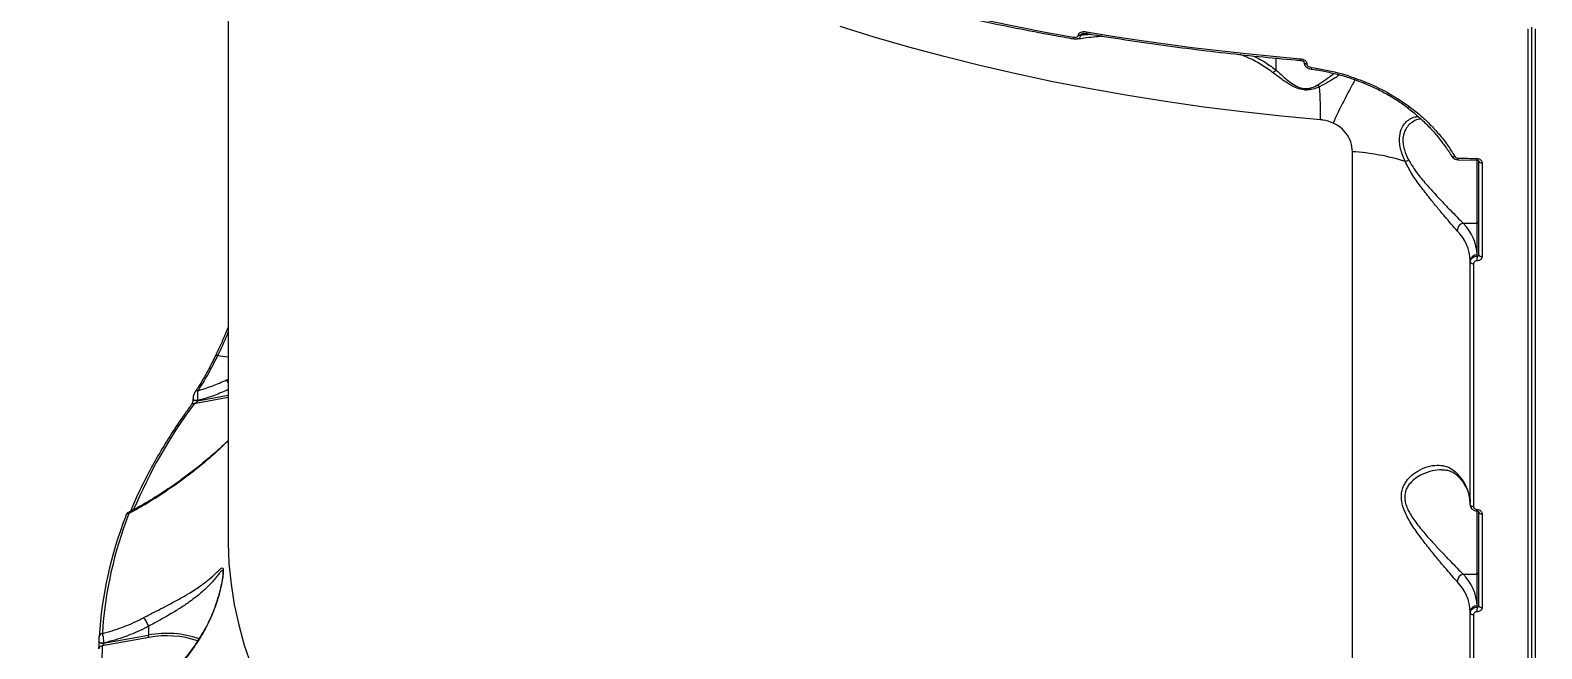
# Model space of a CAD drawing. Header units: millimetres. Extents: x -8092 to 6423, y -6886 to 5604.
# Drawn here: x -509.9 to -67, y -1834.5 to -1653.2 of the extents above; entities that cross this region are included whole.
import ezdxf

# ---------------------------------------------------------------- set-up
doc = ezdxf.new("R2010")
doc.units = ezdxf.units.MM
for name, color, linetype in [('DIKOM_ОБЪЕКТ', 7, 'Continuous'), ('DIKOM_РАЗМЕР_ЗОНА', 7, 'Continuous'), ('DIKOM_РАЗМЕР_ОБЪЕКТА', 7, 'Continuous')]:
    doc.layers.add(name, color=color, linetype=linetype)
doc.styles.add('style1', font='arial.ttf', dxfattribs={"width": 0.8})
doc.dimstyles.new('1-50', dxfattribs={"dimtxt": 300, "dimasz": 200, "dimexe": 100, "dimexo": 0, "dimgap": 100, "dimtad": 1, "dimtxsty": 'style1', "dimcen": 200, "dimclrd": 7, "dimclre": 7, "dimclrt": 7, "dimadec": 1, "dimazin": 2, "dimtfac": 1, "dimtmove": 0, "dimatfit": 2, "dimfxl": 0, "dimlwd": 25, "dimlwe": 18, "dimarcsym": 0})

# ---------------------------------------------------------------- blocks, each defined once
blk = doc.blocks.new('*D9')
at = {"layer": 'Defpoints', "color": 0, "transparency": 16777216}
for p in [(-8092.06, -86.27), (4664.84, -1471.84), (4664.84, -6785.92)]:
    blk.add_point(p, dxfattribs=at)
at = {"layer": 'DIKOM_РАЗМЕР_ЗОНА', "color": 7, "lineweight": 18, "transparency": 16777216}
for p, q in [((-8092.06, -86.27), (-8092.06, -6885.92)), ((4664.84, -1471.84), (4664.84, -6885.92))]:
    blk.add_line(p, q, dxfattribs=at)
at = {"layer": 'DIKOM_РАЗМЕР_ЗОНА', "color": 7, "lineweight": 25, "transparency": 16777216}
blk.add_line((-7892.06, -6785.92), (4464.84, -6785.92), dxfattribs=at)
at = {"layer": 'DIKOM_РАЗМЕР_ЗОНА', "color": 7, "transparency": 16777216}
for points in [[(-7892.06, -6752.58), (-7892.06, -6819.25), (-8092.06, -6785.92)], [(4464.84, -6752.58), (4464.84, -6819.25), (4664.84, -6785.92)]]:
    blk.add_solid(points, dxfattribs=at)
at = {"layer": 'DIKOM_РАЗМЕР_ЗОНА', "color": 7, "transparency": 16777216, "insert": (-2159.84, -6532.75), "char_height": 300, "attachment_point": 5, "style": 'style1'}
blk.add_mtext('12760', dxfattribs=at)
blk = doc.blocks.new('*D11')
at = {"layer": 'Defpoints', "color": 0, "transparency": 16777216}
for p in [(-6092.06, -310.77), (2568.27, -2361.54), (2568.27, -4925.78)]:
    blk.add_point(p, dxfattribs=at)
at = {"layer": 'DIKOM_РАЗМЕР_ОБЪЕКТА', "color": 7, "lineweight": 18, "transparency": 16777216}
for p, q in [((-6092.06, -310.77), (-6092.06, -5025.78)), ((2568.27, -2361.54), (2568.27, -5025.78))]:
    blk.add_line(p, q, dxfattribs=at)
at = {"layer": 'DIKOM_РАЗМЕР_ОБЪЕКТА', "color": 7, "lineweight": 25, "transparency": 16777216}
blk.add_line((-5892.06, -4925.78), (2368.27, -4925.78), dxfattribs=at)
at = {"layer": 'DIKOM_РАЗМЕР_ОБЪЕКТА', "color": 7, "transparency": 16777216}
for points in [[(-5892.06, -4892.44), (-5892.06, -4959.11), (-6092.06, -4925.78)], [(2368.27, -4892.44), (2368.27, -4959.11), (2568.27, -4925.78)]]:
    blk.add_solid(points, dxfattribs=at)
at = {"layer": 'DIKOM_РАЗМЕР_ОБЪЕКТА', "color": 7, "transparency": 16777216, "insert": (-2605.9, -4672.61), "char_height": 300, "attachment_point": 5, "style": 'style1'}
blk.add_mtext('8660', dxfattribs=at)

msp = doc.modelspace()

# ---------------------------------------------------------------- linework, layer by layer
at = {"layer": 'DIKOM_ОБЪЕКТ', "color": 7, "linetype": 'Continuous', "lineweight": 15}
for p, q in [((-451.936, -1540.448), (-451.936, -1802.559)), ((-202.789, -1654.676), (-202.789, -1654.572)), ((-200.139, -1654.208), (-202.142, -1654.569)), ((-202.142, -1654.673), (-198.941, -1654.404)), ((-202.142, -1654.569), (-202.142, -1654.673)), ((-70.939, -2067.69), (-70.939, -1652.821)), ((-69.936, -2067.175), (-69.936, -1652.305)), ((-68.934, -1652.821), (-68.934, -2067.69)), ((-144.853, -1664.897), (-144.853, -1661.386)), ((-136.683, -1662.512), (-136.683, -1662.571)), ((-135.84, -1662.999), (-135.84, -1663.08)), ((-134.521, -1664.59), (-134.526, -1664.591)), ((-122.439, -1988.821), (-122.439, -1688.813)), ((-91.576, -1691.162), (-85.956, -1691.292)), ((-85.936, -1709.808), (-85.936, -1691.249)), ((-85.436, -1719.036), (-85.436, -1691.606)), ((-84.471, -1692.121), (-84.471, -1719.551)), ((-89.987, -1709.808), (-85.936, -1709.808)), ((-85.936, -1719.076), (-85.936, -1709.808)), ((-87.936, -1721.13), (-87.936, -1720.791)), ((-87.936, -1792.275), (-87.936, -1721.13)), ((-86.977, -1721.645), (-86.977, -1792.79)), ((-85.936, -1719.436), (-85.936, -1719.076)), ((-455.703, -1748.748), (-455.709, -1748.758)), ((-455.022, -1748.572), (-451.936, -1748.944)), ((-452.409, -1755.709), (-451.936, -1755.498)), ((-462.221, -1761.26), (-462.221, -1761.334)), ((-451.936, -1760.862), (-461.924, -1762.714)), ((-460.882, -1761.819), (-451.936, -1760.16)), ((-460.882, -1761.744), (-460.882, -1761.819)), ((-85.936, -1812.668), (-85.936, -1794.11)), ((-85.436, -1821.896), (-85.436, -1794.467)), ((-84.471, -1794.981), (-84.471, -1822.411)), ((-89.987, -1812.668), (-85.936, -1812.668)), ((-85.936, -1821.936), (-85.936, -1812.668)), ((-87.936, -1823.99), (-87.936, -1823.651)), ((-87.936, -1895.135), (-87.936, -1823.99)), ((-86.977, -1824.505), (-86.977, -1895.65)), ((-85.936, -1822.296), (-85.936, -1821.936)), ((-475.29, -1827.939), (-475.289, -1827.945)), ((-475.289, -1827.945), (-475.289, -1830.478)), ((-489.768, -1832.371), (-489.768, -1832.357)), ((-489.768, -1832.371), (-489.768, -1832.4)), ((-489.768, -1832.4), (-489.768, -1832.385)), ((-475.124, -1831.15), (-488.811, -1833.656)), ((-488.433, -1832.885), (-475.289, -1830.478)), ((-488.433, -1832.857), (-488.433, -1832.885))]:
    msp.add_line(p, q, dxfattribs=at)
at = {"layer": 'DIKOM_ОБЪЕКТ', "color": 7, "linetype": 'Continuous', "lineweight": 15, "flags": 128}
for points in [[(-268.57, -1640.866), (-260.797, -1642.962), (-252.94, -1644.973), (-245.004, -1646.899), (-236.992, -1648.74), (-228.906, -1650.494), (-220.751, -1652.16), (-212.531, -1653.738), (-204.248, -1655.228)], [(-131.784, -1679.47), (-143.252, -1678.408), (-154.651, -1677.166), (-165.972, -1675.746), (-177.203, -1674.149), (-188.335, -1672.377), (-199.356, -1670.43), (-210.257, -1668.311), (-221.028, -1666.022), (-231.658, -1663.564), (-242.137, -1660.941), (-252.456, -1658.155), (-262.606, -1655.207), (-272.576, -1652.102)], [(-204.099, -1655.725), (-204.118, -1655.72), (-204.162, -1655.681), (-204.199, -1655.61), (-204.226, -1655.508), (-204.242, -1655.379), (-204.248, -1655.228)], [(-200.448, -1653.684), (-192.753, -1654.938), (-185.013, -1656.115), (-177.231, -1657.215), (-169.409, -1658.238), (-161.55, -1659.184), (-153.657, -1660.052), (-145.734, -1660.841), (-137.782, -1661.552)], [(-200.303, -1654.181), (-200.31, -1654.179), (-200.357, -1654.147), (-200.396, -1654.078), (-200.424, -1653.975), (-200.442, -1653.842), (-200.448, -1653.684)], [(-136.683, -1662.482), (-136.683, -1662.486), (-136.645, -1662.631), (-136.53, -1662.764), (-136.347, -1662.875), (-136.111, -1662.956), (-135.84, -1662.999)], [(-136.683, -1662.572), (-136.645, -1662.711), (-136.53, -1662.845), (-136.347, -1662.956), (-136.111, -1663.037), (-135.84, -1663.08)], [(-106.349, -1675.837), (-106.308, -1675.856), (-106.242, -1675.849), (-106.158, -1675.814), (-106.06, -1675.751), (-105.95, -1675.662), (-105.834, -1675.551)], [(-93.309, -1690.166), (-93.274, -1690.213), (-93.198, -1690.263), (-93.095, -1690.292), (-92.968, -1690.298), (-92.822, -1690.281), (-92.663, -1690.242), (-92.495, -1690.183)], [(-91.601, -1690.677), (-90.898, -1690.695), (-90.195, -1690.713), (-89.492, -1690.73), (-88.788, -1690.747), (-88.085, -1690.763), (-87.382, -1690.778), (-86.678, -1690.793), (-85.975, -1690.807)], [(-85.436, -1691.606), (-85.418, -1691.705), (-85.364, -1691.799), (-85.275, -1691.887), (-85.156, -1691.964), (-85.01, -1692.028), (-84.843, -1692.077), (-84.661, -1692.108), (-84.471, -1692.121)], [(-87.936, -1721.13), (-87.918, -1721.228), (-87.864, -1721.323), (-87.776, -1721.41), (-87.658, -1721.487), (-87.513, -1721.551), (-87.347, -1721.6), (-87.166, -1721.632), (-86.977, -1721.645)], [(-85.436, -1719.036), (-85.418, -1719.134), (-85.364, -1719.229), (-85.275, -1719.316), (-85.156, -1719.394), (-85.01, -1719.458), (-84.843, -1719.506), (-84.661, -1719.538), (-84.471, -1719.551)], [(-460.882, -1761.744), (-461.161, -1761.774), (-461.444, -1761.762), (-461.71, -1761.709), (-461.935, -1761.62), (-462.104, -1761.502), (-462.2, -1761.364), (-462.221, -1761.256)], [(-460.882, -1761.819), (-461.161, -1761.849), (-461.444, -1761.836), (-461.71, -1761.784), (-461.935, -1761.695), (-462.104, -1761.577), (-462.2, -1761.439), (-462.221, -1761.337)], [(-461.545, -1759.099), (-461.548, -1759.103), (-461.577, -1759.143)], [(-87.936, -1792.275), (-87.918, -1792.373), (-87.864, -1792.467), (-87.776, -1792.555), (-87.658, -1792.632), (-87.513, -1792.696), (-87.347, -1792.745), (-87.166, -1792.777), (-86.977, -1792.79)], [(-481.912, -1795.39), (-481.942, -1795.489), (-481.959, -1795.647)], [(-85.436, -1794.467), (-85.418, -1794.565), (-85.364, -1794.66), (-85.275, -1794.747), (-85.156, -1794.824), (-85.01, -1794.889), (-84.843, -1794.937), (-84.661, -1794.968), (-84.471, -1794.981)], [(-451.936, -1802.559), (-451.932, -1803.553), (-451.695, -1809.553), (-451.103, -1815.546), (-450.157, -1821.527), (-448.857, -1827.49), (-447.204, -1833.431), (-445.201, -1839.342)], [(-87.936, -1823.99), (-87.918, -1824.088), (-87.864, -1824.183), (-87.776, -1824.27), (-87.658, -1824.347), (-87.513, -1824.411), (-87.347, -1824.46), (-87.166, -1824.492), (-86.977, -1824.505)], [(-85.436, -1821.896), (-85.418, -1821.994), (-85.364, -1822.089), (-85.275, -1822.177), (-85.156, -1822.254), (-85.01, -1822.318), (-84.843, -1822.367), (-84.661, -1822.398), (-84.471, -1822.411)], [(-488.433, -1832.857), (-488.669, -1832.884), (-488.911, -1832.881), (-489.145, -1832.849), (-489.356, -1832.788), (-489.533, -1832.703), (-489.666, -1832.599), (-489.745, -1832.481), (-489.768, -1832.371)], [(-488.433, -1832.885), (-488.669, -1832.912), (-488.911, -1832.909), (-489.145, -1832.877), (-489.356, -1832.816), (-489.533, -1832.731), (-489.666, -1832.627), (-489.745, -1832.509), (-489.768, -1832.4)]]:
    msp.add_lwpolyline(points, dxfattribs=at)
at = {"layer": 'DIKOM_ОБЪЕКТ', "color": 7, "linetype": 'Continuous', "lineweight": 15}
for centre, radius, start, end in [((-202.473, -1652.698), 1.9, 260.43049, 280.03396), ((-202.473, -1652.807), 1.896, 260.39428, 280.04907), ((-146.773, -1663.09), 2.637, 289.99908, 316.72432), ((-137.125, -1661.698), 0.673, 167.48053, 210.57859), ((-133.66, -1664.318), 0.908, 166.68395, 197.47564), ((-130.34, -1667.656), 2.769, 214.55831, 230.34898), ((-260.246, -1678.912), 128.463, 359.75122, 4.07245), ((32.234, -1753.905), 176.411, 150.73356, 155.38235), ((-119.885, -1667.979), 0.85, 311.2105, 344.61433), ((-126.9, -1756.187), 67.522, 72.88584, 86.21154), ((-108.491, -1685.551), 6.277, 283.46262, 293.53746), ((-89.779, -1690.827), 1.828, 175.3122, 190.58712), ((-83.529, -1690.957), 2.45, 176.49978, 187.87227), ((-85.903, -1709.341), 0.468, 265.9282, 355.27253), ((-89.424, -1712.115), 2.375, 103.7154, 176.33738), ((-101.05, -1721.265), 13.122, 2.07204, 45.14009), ((-99.705, -1719.574), 13.778, 2.07187, 45.14042), ((-86.069, -1720.945), 1.874, 85.93735, 175.26731), ((-63.06, -1720.76), 22.915, 176.68956, 180.1213), ((-455.231, -1749.171), 0.634, 70.79465, 138.15261), ((-341.536, -1852.031), 149.902, 143.42784, 157.11043), ((-462.121, -1763.472), 0.783, 75.4111, 141.09899), ((-460.984, -1759.605), 0.756, 78.86783, 137.9151), ((-101.049, -1792.41), 13.122, 2.07159, 45.14111), ((-90.481, -1783.144), 1.314, 178.44489, 221.71091), ((-83.52, -1793.817), 2.459, 176.51302, 187.83989), ((-372.05, -1838.374), 117.921, 158.75665, 176.37017), ((-371.381, -1837.517), 117.663, 158.75684, 176.37005), ((-481.139, -1795.72), 0.84, 83.86478, 156.8643), ((-89.424, -1814.975), 2.375, 103.7154, 176.33738), ((-101.05, -1824.125), 13.122, 2.07263, 45.14006), ((-99.705, -1822.434), 13.778, 2.07187, 45.14042), ((-85.903, -1812.201), 0.468, 265.9438, 355.25693), ((-86.069, -1823.805), 1.874, 85.93758, 175.26315), ((-63.05, -1823.62), 22.925, 176.69033, 180.12081), ((-488.89, -1834.576), 0.923, 85.0529, 175.3317), ((-488.83, -1830.975), 0.907, 88.62169, 175.78387), ((-377.116, -1838.94), 111.82, 177.2916, 189.22202), ((-469.931, -1859.209), 29.226, 71.09758, 100.5641), ((-469.97, -1859.619), 28.932, 71.6787, 100.26257)]:
    msp.add_arc(centre, radius, start, end, dxfattribs=at)
for points, knots in [([(-268.363, -1641.376), (-266.578, -1641.865), (-261.401, -1643.281), (-252.72, -1645.515), (-242.282, -1648.028), (-231.713, -1650.391), (-221.022, -1652.601), (-211.804, -1654.366), (-206.136, -1655.366), (-204.099, -1655.725)], [0, 0, 0, 0, 0.08647, 0.2507627, 0.4150558, 0.5793454, 0.7436324, 0.9079164, 1, 1, 1, 1]), ([(-204.248, -1655.228), (-203.978, -1655.255), (-203.584, -1655.294), (-203.141, -1655.163), (-202.922, -1655.016), (-202.806, -1654.846), (-202.794, -1654.728), (-202.789, -1654.676)], [0, 0, 0, 0, 0.4299774, 0.6257847, 0.7881514, 0.9052736, 1, 1, 1, 1]), ([(-204.099, -1655.713), (-203.991, -1655.735), (-203.651, -1655.803), (-203.313, -1655.765), (-203.082, -1655.738)], [0, 0, 0, 0, 0.318146, 1, 1, 1, 1]), ([(-202.142, -1654.673), (-202.152, -1654.778), (-202.173, -1655.007), (-202.316, -1655.332), (-202.588, -1655.596), (-202.859, -1655.749), (-203.045, -1655.739), (-203.072, -1655.738)], [0, 0, 0, 0, 0.1757186, 0.3852862, 0.6531844, 0.9479774, 1, 1, 1, 1]), ([(-203.072, -1655.739), (-202.396, -1655.64), (-199.912, -1655.28), (-197.418, -1655.032), (-195.616, -1654.953), (-195.603, -1654.953)], [0, 0, 0, 0, 0.2709145, 0.9945199, 1, 1, 1, 1]), ([(-202.789, -1654.572), (-202.78, -1654.489), (-202.76, -1654.304), (-202.573, -1654.036), (-202.214, -1653.796), (-201.544, -1653.607), (-200.914, -1653.611), (-200.494, -1653.677), (-200.448, -1653.684)], [0, 0, 0, 0, 0.09338544, 0.20875726, 0.37209647, 0.57930425, 0.95364405, 1, 1, 1, 1]), ([(-201.215, -1654.167), (-201.367, -1654.198), (-201.625, -1654.249), (-201.928, -1654.356), (-202.083, -1654.453), (-202.135, -1654.524), (-202.14, -1654.554), (-202.142, -1654.569)], [0, 0, 0, 0, 0.4354355, 0.7386394, 0.9014051, 0.9514651, 1, 1, 1, 1]), ([(-201.202, -1654.17), (-201.16, -1654.162), (-200.966, -1654.123), (-200.649, -1654.124), (-200.383, -1654.175), (-200.303, -1654.19)], [0, 0, 0, 0, 0.1617087, 0.74655, 1, 1, 1, 1]), ([(-200.303, -1654.181), (-198.38, -1654.5), (-192.802, -1655.425), (-183.496, -1656.838), (-172.366, -1658.367), (-161.158, -1659.736), (-150.079, -1660.924), (-142.246, -1661.655), (-138.181, -1662), (-137.705, -1662.04)], [0, 0, 0, 0, 0.0939988, 0.2725887, 0.4511803, 0.6297699, 0.8083575, 0.9775451, 1, 1, 1, 1]), ([(-145.871, -1665.567), (-147.049, -1664.737), (-149.406, -1663.076), (-152.659, -1661.397), (-154.727, -1660.589), (-155.401, -1660.326)], [0, 0, 0, 0, 0.4025476, 0.8053949, 1, 1, 1, 1]), ([(-151.55, -1660.739), (-150.533, -1661.244), (-148.14, -1662.433), (-146.053, -1663.997), (-144.853, -1664.897)], [0, 0, 0, 0, 0.4248537, 1, 1, 1, 1]), ([(-144.853, -1664.897), (-144.21, -1665.487), (-143.063, -1666.539), (-141.25, -1668.083), (-139.501, -1669.306), (-137.781, -1670.118), (-136.57, -1670.323), (-135.485, -1670.325), (-134.136, -1670.056), (-133.179, -1669.532), (-132.621, -1669.227)], [0, 0, 0, 0, 0.2010472, 0.3583942, 0.5149395, 0.6384984, 0.7217767, 0.7449575, 0.8512695, 1, 1, 1, 1]), ([(-137.782, -1661.552), (-137.531, -1661.591), (-137.055, -1661.666), (-136.461, -1661.973), (-136.072, -1662.335), (-135.871, -1662.685), (-135.849, -1662.904), (-135.84, -1662.999)], [0, 0, 0, 0, 0.27916698, 0.5294241, 0.72162758, 0.87943116, 1, 1, 1, 1]), ([(-137.704, -1662.046), (-137.666, -1662.048), (-137.474, -1662.057), (-137.179, -1662.145), (-136.903, -1662.289), (-136.765, -1662.404), (-136.701, -1662.476), (-136.68, -1662.518), (-136.681, -1662.514), (-136.682, -1662.513)], [0, 0, 0, 0, 0.0892362, 0.4438276, 0.6662905, 0.7916984, 0.8805775, 0.9642136, 1, 1, 1, 1]), ([(-136.664, -1662.571), (-136.659, -1662.718), (-136.65, -1663.05), (-136.404, -1663.534), (-135.991, -1663.999), (-135.38, -1664.375), (-134.856, -1664.556), (-134.554, -1664.584), (-134.525, -1664.587)], [0, 0, 0, 0, 0.1382522, 0.3122966, 0.4985288, 0.7184625, 0.9730704, 1, 1, 1, 1]), ([(-135.84, -1663.08), (-135.836, -1663.134), (-135.824, -1663.273), (-135.702, -1663.51), (-135.44, -1663.777), (-135.037, -1664.006), (-134.71, -1664.075), (-134.544, -1664.109)], [0, 0, 0, 0, 0.1010558, 0.2613562, 0.4607164, 0.7265587, 1, 1, 1, 1]), ([(-134.544, -1664.109), (-131.934, -1664.548), (-126.649, -1665.436), (-121.613, -1667.274), (-119.065, -1668.204)], [0, 0, 0, 0, 0.4938709, 1, 1, 1, 1]), ([(-134.525, -1664.622), (-134.26, -1664.653), (-132.674, -1664.835), (-129.781, -1665.406), (-125.884, -1666.357), (-122.386, -1667.434), (-120.243, -1668.286), (-119.335, -1668.646)], [0, 0, 0, 0, 0.0509871, 0.3054895, 0.5598231, 0.8135596, 1, 1, 1, 1]), ([(-132.107, -1669.789), (-132.746, -1670.063), (-133.858, -1670.541), (-135.805, -1670.83), (-137.776, -1670.583), (-139.81, -1669.766), (-141.783, -1668.586), (-143.844, -1667.128), (-145.149, -1666.123), (-145.871, -1665.567)], [0, 0, 0, 0, 0.1491206, 0.2596364, 0.3716694, 0.4987896, 0.6508238, 0.8069676, 1, 1, 1, 1]), ([(-132.621, -1669.227), (-131.828, -1668.714), (-130.23, -1667.678), (-128.715, -1666.519), (-128.039, -1665.981), (-127.929, -1665.894)], [0, 0, 0, 0, 0.4518713, 0.9111342, 1, 1, 1, 1]), ([(-126.199, -1666.32), (-126.616, -1666.584), (-127.623, -1667.22), (-129.566, -1668.45), (-131.26, -1669.343), (-132.107, -1669.789)], [0, 0, 0, 0, 0.2610913, 0.6307865, 1, 1, 1, 1]), ([(-119.335, -1668.649), (-118.717, -1668.892), (-116.887, -1669.612), (-113.965, -1671.048), (-110.597, -1672.946), (-108.065, -1674.57), (-106.711, -1675.598), (-106.366, -1675.861)], [0, 0, 0, 0, 0.1318468, 0.39034, 0.6500131, 0.910697, 1, 1, 1, 1]), ([(-119.065, -1668.204), (-116.742, -1669.22), (-112.043, -1671.276), (-107.919, -1674.115), (-105.834, -1675.551)], [0, 0, 0, 0, 0.4941694, 1, 1, 1, 1]), ([(-107.03, -1691.655), (-107.3, -1691.023), (-107.845, -1689.745), (-108.403, -1687.848), (-108.696, -1685.995), (-108.665, -1683.832), (-108.064, -1681.854), (-106.985, -1680.267), (-105.704, -1679.187), (-104.403, -1678.56), (-103.491, -1678.551), (-103.164, -1678.547)], [0, 0, 0, 0, 0.0889783, 0.1798813, 0.2691123, 0.361402, 0.5230328, 0.642342, 0.7651055, 0.9157912, 1, 1, 1, 1]), ([(-106.416, -1675.917), (-106.243, -1676.039), (-105.025, -1676.904), (-102.939, -1678.693), (-100.203, -1681.291), (-98.01, -1683.675), (-96.832, -1685.236), (-96.393, -1685.818)], [0, 0, 0, 0, 0.043604, 0.3078525, 0.573915, 0.8411901, 1, 1, 1, 1]), ([(-105.834, -1675.551), (-104.761, -1676.381), (-102.617, -1678.039), (-99.7, -1680.779), (-97.008, -1683.713), (-94.562, -1686.84), (-93.184, -1689.069), (-92.495, -1690.183)], [0, 0, 0, 0, 0.197833, 0.3955013, 0.5931691, 0.7965845, 1, 1, 1, 1]), ([(-128.142, -1680.419), (-129.123, -1680.059), (-130.206, -1679.661), (-131.448, -1679.501), (-131.67, -1679.48), (-131.784, -1679.47)], [0, 0, 0, 0, 0.821755, 0.9078672, 1, 1, 1, 1]), ([(-122.439, -1688.813), (-122.536, -1687.852), (-122.728, -1685.947), (-124.244, -1683.309), (-126.168, -1681.445), (-127.623, -1680.689), (-128.142, -1680.419)], [0, 0, 0, 0, 0.2885683, 0.5716261, 0.8470388, 1, 1, 1, 1]), ([(-102.388, -1679.264), (-102.531, -1679.268), (-103.304, -1679.287), (-104.484, -1679.82), (-105.857, -1680.81), (-107.007, -1682.261), (-107.654, -1684.057), (-107.721, -1685.972), (-107.549, -1687.101), (-107.256, -1688.291), (-106.84, -1689.545), (-106.272, -1690.713), (-105.985, -1691.305)], [0, 0, 0, 0, 0.0378949, 0.2038007, 0.3301, 0.4596349, 0.6271331, 0.7123332, 0.8006118, 0.8133115, 0.9053753, 1, 1, 1, 1]), ([(-96.393, -1685.818), (-96.084, -1686.213), (-95.014, -1687.576), (-94.022, -1689.053), (-93.426, -1690.158), (-93.397, -1690.211)], [0, 0, 0, 0, 0.2795403, 0.9653413, 1, 1, 1, 1]), ([(-91.794, -1711.964), (-92.349, -1711.346), (-93.461, -1710.11), (-95.438, -1707.777), (-97.559, -1705.236), (-99.938, -1702.309), (-102.504, -1699.018), (-105.1, -1695.417), (-106.402, -1692.88), (-107.03, -1691.655)], [0, 0, 0, 0, 0.1316582, 0.2634873, 0.3951379, 0.5268736, 0.6882967, 0.8495357, 1, 1, 1, 1]), ([(-105.985, -1691.305), (-105.321, -1692.412), (-103.937, -1694.722), (-101.217, -1697.948), (-98.548, -1700.926), (-96.044, -1703.595), (-93.836, -1705.908), (-91.752, -1708.062), (-90.581, -1709.221), (-89.987, -1709.808)], [0, 0, 0, 0, 0.1463752, 0.3054969, 0.468992, 0.6008957, 0.7350991, 0.8657022, 1, 1, 1, 1]), ([(-93.287, -1690.162), (-93.245, -1690.242), (-93.099, -1690.523), (-92.647, -1690.876), (-92.084, -1691.14), (-91.707, -1691.131), (-91.576, -1691.128)], [0, 0, 0, 0, 0.1326525, 0.4638623, 0.8123059, 1, 1, 1, 1]), ([(-92.495, -1690.183), (-92.434, -1690.266), (-92.313, -1690.433), (-92.023, -1690.603), (-91.773, -1690.668), (-91.631, -1690.676), (-91.601, -1690.677)], [0, 0, 0, 0, 0.3056578, 0.6116248, 0.918025, 1, 1, 1, 1]), ([(-85.975, -1690.807), (-85.863, -1690.816), (-85.584, -1690.837), (-85.161, -1690.999), (-84.78, -1691.297), (-84.521, -1691.687), (-84.488, -1691.976), (-84.471, -1692.121)], [0, 0, 0, 0, 0.1418507, 0.3567213, 0.5713486, 0.7857236, 1, 1, 1, 1]), ([(-85.956, -1691.297), (-85.926, -1691.297), (-85.839, -1691.297), (-85.702, -1691.337), (-85.571, -1691.406), (-85.484, -1691.487), (-85.439, -1691.567), (-85.435, -1691.593), (-85.437, -1691.609), (-85.437, -1691.609)], [0, 0, 0, 0, 0.0835392, 0.2335343, 0.3871983, 0.5495025, 0.7301701, 0.9907759, 1, 1, 1, 1]), ([(-87.936, -1721.13), (-87.927, -1721.004), (-87.902, -1720.687), (-87.663, -1720.207), (-87.211, -1719.776), (-86.611, -1719.487), (-86.161, -1719.453), (-85.936, -1719.436)], [0, 0, 0, 0, 0.1407325, 0.3554494, 0.5702843, 0.7851573, 1, 1, 1, 1]), ([(-85.975, -1720.808), (-86.087, -1720.815), (-86.313, -1720.83), (-86.613, -1720.972), (-86.84, -1721.185), (-86.96, -1721.423), (-86.972, -1721.582), (-86.977, -1721.645)], [0, 0, 0, 0, 0.2151461, 0.4301894, 0.6449673, 0.8594745, 1, 1, 1, 1]), ([(-84.471, -1719.551), (-84.478, -1719.645), (-84.497, -1719.883), (-84.677, -1720.242), (-85.017, -1720.562), (-85.467, -1720.775), (-85.806, -1720.797), (-85.975, -1720.808)], [0, 0, 0, 0, 0.1406378, 0.3551219, 0.5698782, 0.7848906, 1, 1, 1, 1]), ([(-85.936, -1719.436), (-85.88, -1719.435), (-85.768, -1719.432), (-85.618, -1719.366), (-85.505, -1719.264), (-85.445, -1719.147), (-85.439, -1719.067), (-85.436, -1719.036)], [0, 0, 0, 0, 0.2154874, 0.4306277, 0.6453177, 0.8595725, 1, 1, 1, 1]), ([(-451.936, -1740.188), (-452.245, -1740.937), (-452.638, -1741.893), (-453.495, -1743.99), (-454.45, -1746.121), (-455.326, -1747.944), (-455.716, -1748.754)], [0, 0, 0, 0, 0.2502637, 0.3195672, 0.6975533, 1, 1, 1, 1]), ([(-451.936, -1741.646), (-452.042, -1741.918), (-453.019, -1744.425), (-454.078, -1746.618), (-455.022, -1748.572)], [0, 0, 0, 0, 0.1084448, 1, 1, 1, 1]), ([(-455.022, -1748.572), (-455.987, -1750.484), (-457.94, -1754.355), (-459.864, -1757.348), (-460.838, -1758.864)], [0, 0, 0, 0, 0.4937347, 1, 1, 1, 1]), ([(-455.709, -1748.745), (-456.036, -1749.427), (-456.488, -1750.369), (-456.942, -1751.218), (-457.067, -1751.453)], [0, 0, 0, 0, 0.7236175, 1, 1, 1, 1]), ([(-457.067, -1751.453), (-457.428, -1752.144), (-458.277, -1753.77), (-459.611, -1756.072), (-460.75, -1757.936), (-461.388, -1758.857), (-461.552, -1759.094)], [0, 0, 0, 0, 0.23875438, 0.56241669, 0.88730598, 1, 1, 1, 1]), ([(-460.838, -1758.864), (-459.418, -1758.436), (-456.564, -1757.576), (-453.799, -1756.334), (-452.409, -1755.709)], [0, 0, 0, 0, 0.4973164, 1, 1, 1, 1]), ([(-451.936, -1756.522), (-451.955, -1756.486), (-452.071, -1756.255), (-452.226, -1755.991), (-452.356, -1755.786), (-452.401, -1755.721), (-452.409, -1755.709)], [0, 0, 0, 0, 0.1037253, 0.6616717, 0.9379375, 1, 1, 1, 1]), ([(-462.222, -1761.337), (-462.223, -1761.371), (-462.223, -1761.449), (-462.243, -1761.632), (-462.286, -1761.876), (-462.365, -1762.184), (-462.485, -1762.529), (-462.628, -1762.83), (-462.697, -1762.93), (-462.728, -1762.974)], [0, 0, 0, 0, 0.06307143, 0.14672152, 0.25672313, 0.3960986, 0.58069071, 0.81640327, 1, 1, 1, 1]), ([(-462.143, -1760.565), (-462.144, -1760.57), (-462.199, -1760.768), (-462.236, -1761.02), (-462.216, -1761.231), (-462.213, -1761.257)], [0, 0, 0, 0, 0.0213965, 0.8808674, 1, 1, 1, 1]), ([(-461.57, -1759.147), (-461.607, -1759.198), (-461.771, -1759.43), (-461.972, -1759.894), (-462.091, -1760.362), (-462.143, -1760.565)], [0, 0, 0, 0, 0.1383172, 0.62566358, 1, 1, 1, 1]), ([(-460.882, -1761.819), (-460.884, -1761.839), (-460.889, -1761.884), (-460.936, -1761.988), (-461.055, -1762.143), (-461.286, -1762.348), (-461.589, -1762.551), (-461.816, -1762.662), (-461.924, -1762.714)], [0, 0, 0, 0, 0.0437172, 0.0954468, 0.2159114, 0.4187859, 0.724038, 1, 1, 1, 1]), ([(-460.838, -1758.864), (-460.851, -1759.03), (-460.878, -1759.365), (-460.899, -1760.085), (-460.904, -1760.845), (-460.895, -1761.41), (-460.885, -1761.679), (-460.882, -1761.744)], [0, 0, 0, 0, 0.2420967, 0.4844803, 0.717633, 0.9313703, 1, 1, 1, 1]), ([(-451.936, -1758.559), (-453.264, -1759.144), (-456.195, -1760.436), (-459.225, -1761.281), (-460.882, -1761.744)], [0, 0, 0, 0, 0.4528921, 1, 1, 1, 1]), ([(-462.73, -1762.98), (-463.439, -1763.96), (-465.493, -1766.799), (-468.665, -1771.541), (-472.145, -1777.22), (-475.32, -1782.945), (-478.129, -1788.62), (-479.818, -1792.376), (-480.571, -1794.23), (-480.572, -1794.234)], [0, 0, 0, 0, 0.096261, 0.2789445, 0.4616003, 0.6442139, 0.8267784, 0.999625, 1, 1, 1, 1]), ([(-451.936, -1773.502), (-452.513, -1774.058), (-454.317, -1775.799), (-457.491, -1778.559), (-461.491, -1781.83), (-465.729, -1785.015), (-470.16, -1788.104), (-474.691, -1790.973), (-478.398, -1793.143), (-480.573, -1794.24), (-481.238, -1794.575)], [0, 0, 0, 0, 0.0625187, 0.1957636, 0.3343585, 0.4785792, 0.6297494, 0.7834762, 0.9337604, 1, 1, 1, 1]), ([(-451.936, -1773.484), (-453.304, -1774.826), (-456.556, -1778.016), (-461.506, -1782.058), (-466.616, -1785.94), (-471.373, -1789.208), (-476.186, -1792.234), (-479.428, -1794.001), (-481.049, -1794.885)], [0, 0, 0, 0, 0.1490348, 0.3542247, 0.5146946, 0.6751661, 0.8375844, 1, 1, 1, 1]), ([(-91.794, -1814.824), (-92.339, -1814.217), (-93.448, -1812.983), (-95.421, -1810.659), (-97.55, -1808.105), (-99.918, -1805.196), (-102.496, -1801.892), (-105.066, -1798.264), (-107.11, -1794.662), (-108.056, -1791.715), (-108.186, -1789.581), (-107.97, -1788.042), (-107.449, -1786.616), (-106.533, -1785.099), (-105.148, -1783.63), (-103.066, -1782.151), (-100.5, -1781.037), (-97.799, -1780.584), (-95.373, -1780.845), (-93.385, -1781.628), (-92.293, -1782.644), (-91.794, -1783.109)], [0, 0, 0, 0, 0.05458183, 0.11102995, 0.16594628, 0.22201298, 0.28907204, 0.35795999, 0.42267247, 0.47740225, 0.50474868, 0.53309841, 0.56235357, 0.59238142, 0.63988814, 0.68858404, 0.75928325, 0.83205918, 0.89015882, 0.94986679, 1, 1, 1, 1]), ([(-96.226, -1782.038), (-97.168, -1782.098), (-99.116, -1782.224), (-101.761, -1783.176), (-103.975, -1784.46), (-105.426, -1785.733), (-106.411, -1787.091), (-107.065, -1788.572), (-107.209, -1790.019), (-107.018, -1791.459), (-106.692, -1792.648), (-105.746, -1794.784), (-103.91, -1797.55), (-101.229, -1800.812), (-98.546, -1803.786), (-96.045, -1806.455), (-93.835, -1808.768), (-91.752, -1810.922), (-90.581, -1812.081), (-89.987, -1812.668)], [0, 0, 0, 0, 0.0837319, 0.1730434, 0.230239, 0.2886008, 0.3225462, 0.3574044, 0.4072999, 0.420591, 0.4517242, 0.4838923, 0.5607484, 0.642628, 0.726758, 0.7946319, 0.8636873, 0.9308933, 1, 1, 1, 1]), ([(-96.226, -1782.037), (-96.175, -1782.033), (-95.599, -1781.986), (-94.605, -1782.164), (-93.329, -1782.58), (-92.296, -1783.193), (-91.72, -1783.774), (-91.462, -1784.034)], [0, 0, 0, 0, 0.0261845, 0.2986188, 0.5705666, 0.8074403, 1, 1, 1, 1]), ([(-91.458, -1784.022), (-91.219, -1784.291), (-90.521, -1785.077), (-89.582, -1786.404), (-88.737, -1788.002), (-88.184, -1789.619), (-87.96, -1790.93), (-87.942, -1791.706), (-87.936, -1791.935)], [0, 0, 0, 0, 0.1033925, 0.3019109, 0.5017398, 0.7047487, 0.9124576, 1, 1, 1, 1]), ([(-87.917, -1792.309), (-87.922, -1792.36), (-87.945, -1792.632), (-87.758, -1793.114), (-87.347, -1793.66), (-86.735, -1794.021), (-86.232, -1794.181), (-85.97, -1794.148), (-85.955, -1794.146)], [0, 0, 0, 0, 0.0530917, 0.2781516, 0.5037627, 0.737531, 0.9841346, 1, 1, 1, 1]), ([(-86.977, -1792.79), (-86.966, -1792.886), (-86.944, -1793.08), (-86.771, -1793.34), (-86.517, -1793.539), (-86.235, -1793.647), (-86.049, -1793.662), (-85.975, -1793.667)], [0, 0, 0, 0, 0.2142222, 0.428587, 0.6431566, 0.8580708, 1, 1, 1, 1]), ([(-85.975, -1793.667), (-85.863, -1793.676), (-85.584, -1793.697), (-85.161, -1793.859), (-84.78, -1794.157), (-84.521, -1794.547), (-84.488, -1794.837), (-84.471, -1794.981)], [0, 0, 0, 0, 0.1418427, 0.3567232, 0.5713553, 0.7857269, 1, 1, 1, 1]), ([(-481.248, -1794.547), (-481.31, -1794.581), (-481.45, -1794.658), (-481.614, -1794.831), (-481.768, -1795.058), (-481.854, -1795.237), (-481.902, -1795.368), (-481.91, -1795.391)], [0, 0, 0, 0, 0.1556124, 0.3496873, 0.5733899, 0.9248873, 1, 1, 1, 1]), ([(-481.246, -1794.56), (-481.239, -1794.549), (-481.202, -1794.5), (-481.13, -1794.635), (-481.068, -1794.826), (-481.049, -1794.885)], [0, 0, 0, 0, 0.15072664, 0.74068228, 1, 1, 1, 1]), ([(-85.956, -1794.157), (-85.926, -1794.157), (-85.839, -1794.157), (-85.702, -1794.197), (-85.571, -1794.266), (-85.484, -1794.347), (-85.439, -1794.427), (-85.435, -1794.453), (-85.437, -1794.469), (-85.437, -1794.469)], [0, 0, 0, 0, 0.0835424, 0.2335297, 0.3872284, 0.5495388, 0.7302132, 0.9908289, 1, 1, 1, 1]), ([(-476.691, -1825.361), (-476.096, -1825.052), (-474.655, -1824.303), (-472.333, -1823.127), (-469.524, -1821.689), (-466.563, -1820.113), (-463.308, -1818.239), (-460.203, -1816.223), (-457.457, -1814.122), (-455.682, -1812.515), (-454.572, -1811.425), (-453.932, -1810.867), (-453.531, -1810.733), (-453.35, -1811.187), (-453.369, -1812.277), (-453.595, -1814.034), (-454.007, -1816.191), (-454.797, -1819.409), (-456.162, -1823.559), (-457.88, -1827.372), (-459.085, -1829.469), (-459.394, -1830.006)], [0, 0, 0, 0, 0.0311467, 0.0753843, 0.1207358, 0.1821156, 0.2453872, 0.3302597, 0.4176095, 0.5065782, 0.5523805, 0.5980989, 0.6383977, 0.6670931, 0.6962048, 0.7286731, 0.7668131, 0.8059861, 0.8877655, 0.971248, 1, 1, 1, 1]), ([(-453.448, -1812.124), (-453.444, -1812.042), (-453.437, -1811.903), (-453.469, -1811.622), (-453.595, -1811.366), (-453.974, -1811.7), (-454.562, -1812.433), (-455.599, -1813.783), (-457.246, -1815.68), (-459.827, -1818.123), (-462.702, -1820.379), (-465.776, -1822.463), (-468.523, -1824.144), (-471.187, -1825.666), (-473.353, -1826.874), (-474.74, -1827.624), (-475.29, -1827.939), (-475.29, -1827.939)], [0, 0, 0, 0, 0.0090978, 0.0155918, 0.0549884, 0.1123824, 0.1782561, 0.2442519, 0.3802924, 0.5080851, 0.6387384, 0.7303776, 0.8242363, 0.8890645, 0.9553016, 0.9999661, 1, 1, 1, 1]), ([(-453.716, -1814.44), (-453.72, -1814.462), (-453.783, -1814.867), (-453.997, -1815.914), (-454.385, -1817.608), (-454.997, -1819.805), (-455.874, -1822.471), (-457.09, -1825.461), (-458.321, -1828.034), (-459.214, -1829.472), (-459.508, -1829.946)], [0, 0, 0, 0, 0.0048559, 0.0862744, 0.1984745, 0.3283318, 0.4963943, 0.7010333, 0.9015895, 1, 1, 1, 1]), ([(-453.447, -1812.124), (-453.447, -1812.145), (-453.445, -1812.26), (-453.473, -1812.706), (-453.553, -1813.447), (-453.661, -1814.1), (-453.716, -1814.44)], [0, 0, 0, 0, 0.05858846, 0.32271722, 0.64833173, 1, 1, 1, 1]), ([(-87.936, -1823.99), (-87.927, -1823.865), (-87.902, -1823.547), (-87.663, -1823.067), (-87.211, -1822.637), (-86.611, -1822.347), (-86.161, -1822.313), (-85.936, -1822.296)], [0, 0, 0, 0, 0.1407309, 0.3554546, 0.5702871, 0.7851526, 1, 1, 1, 1]), ([(-85.975, -1823.668), (-86.087, -1823.675), (-86.313, -1823.69), (-86.613, -1823.832), (-86.84, -1824.045), (-86.96, -1824.283), (-86.972, -1824.442), (-86.977, -1824.505)], [0, 0, 0, 0, 0.2151414, 0.4301499, 0.6449553, 0.8594579, 1, 1, 1, 1]), ([(-84.471, -1822.411), (-84.478, -1822.505), (-84.497, -1822.743), (-84.677, -1823.102), (-85.017, -1823.422), (-85.467, -1823.635), (-85.806, -1823.657), (-85.975, -1823.668)], [0, 0, 0, 0, 0.1406271, 0.3551147, 0.5698849, 0.7848807, 1, 1, 1, 1]), ([(-85.936, -1822.296), (-85.88, -1822.295), (-85.768, -1822.292), (-85.618, -1822.227), (-85.505, -1822.124), (-85.445, -1822.007), (-85.439, -1821.927), (-85.436, -1821.896)], [0, 0, 0, 0, 0.2154608, 0.4306263, 0.6453165, 0.8595328, 1, 1, 1, 1]), ([(-488.809, -1830.068), (-486.885, -1829.509), (-483.112, -1828.412), (-479.101, -1826.62), (-477.023, -1825.534), (-476.691, -1825.361)], [0, 0, 0, 0, 0.4665304, 0.9150117, 1, 1, 1, 1]), ([(-475.289, -1827.945), (-475.633, -1828.121), (-477.81, -1829.236), (-482.156, -1831.136), (-486.266, -1832.263), (-488.433, -1832.857)], [0, 0, 0, 0, 0.0814756, 0.5156599, 1, 1, 1, 1]), ([(-476.691, -1825.361), (-476.683, -1825.373), (-476.615, -1825.466), (-476.45, -1825.717), (-476.163, -1826.205), (-475.845, -1826.791), (-475.535, -1827.404), (-475.372, -1827.76), (-475.29, -1827.939)], [0, 0, 0, 0, 0.0259643, 0.2095797, 0.4071709, 0.6047826, 0.8023808, 1, 1, 1, 1]), ([(-489.81, -1834.5), (-489.806, -1834.411), (-489.798, -1834.22), (-489.786, -1833.801), (-489.776, -1833.319), (-489.769, -1832.822), (-489.768, -1832.531), (-489.768, -1832.385)], [0, 0, 0, 0, 0.1890271, 0.404526, 0.6068419, 0.8033422, 1, 1, 1, 1]), ([(-489.768, -1832.357), (-489.767, -1832.258), (-489.767, -1832.06), (-489.762, -1831.721), (-489.754, -1831.39), (-489.745, -1831.101), (-489.738, -1830.969), (-489.735, -1830.908)], [0, 0, 0, 0, 0.19512784, 0.39005193, 0.59328569, 0.81107892, 1, 1, 1, 1]), ([(-488.433, -1832.885), (-488.435, -1832.924), (-488.438, -1832.973), (-488.462, -1833.083), (-488.507, -1833.218), (-488.596, -1833.392), (-488.7, -1833.545), (-488.775, -1833.62), (-488.811, -1833.656)], [0, 0, 0, 0, 0.1271669, 0.1626024, 0.3404208, 0.5454407, 0.7831676, 1, 1, 1, 1]), ([(-488.809, -1830.068), (-488.778, -1830.181), (-488.712, -1830.426), (-488.612, -1830.978), (-488.525, -1831.616), (-488.46, -1832.275), (-488.442, -1832.662), (-488.433, -1832.857)], [0, 0, 0, 0, 0.18479612, 0.39881621, 0.60128039, 0.79903963, 1, 1, 1, 1]), ([(-459.504, -1829.949), (-459.64, -1830.184), (-460.384, -1831.476), (-461.916, -1833.752), (-464.11, -1836.779), (-466.515, -1839.739), (-469.102, -1842.624), (-471.866, -1845.411), (-474.787, -1848.074), (-477.847, -1850.586), (-481.015, -1852.922), (-484.254, -1855.006), (-486.461, -1856.325), (-487.58, -1856.869), (-487.607, -1856.883)], [0, 0, 0, 0, 0.0193794, 0.1065915, 0.1961618, 0.2883495, 0.3832831, 0.4809135, 0.5809945, 0.6832034, 0.7875428, 0.8924567, 0.9974232, 1, 1, 1, 1]), ([(-459.394, -1830.006), (-460.309, -1831.474), (-462.149, -1834.429), (-465.228, -1838.504), (-468.473, -1842.307), (-471.856, -1845.797), (-475.419, -1849.048), (-479.121, -1852.01), (-483.045, -1854.772), (-485.738, -1856.311), (-487.141, -1857.112)], [0, 0, 0, 0, 0.1236852, 0.2488955, 0.3689548, 0.4907437, 0.6125473, 0.7380565, 0.8635724, 1, 1, 1, 1]), ([(-475.124, -1831.15), (-475.129, -1831.143), (-475.141, -1831.124), (-475.171, -1831.067), (-475.213, -1830.96), (-475.255, -1830.801), (-475.284, -1830.631), (-475.287, -1830.529), (-475.289, -1830.478)], [0, 0, 0, 0, 0.05365466, 0.14145289, 0.35605208, 0.57068399, 0.78535648, 1, 1, 1, 1]), ([(-459.487, -1829.959), (-459.481, -1829.961), (-459.472, -1829.963), (-459.414, -1829.995), (-459.394, -1830.006)], [0, 0, 0, 0, 0.6609772, 1, 1, 1, 1])]:
    msp.add_open_spline(points, degree=3, knots=knots, dxfattribs=at)

# ---------------------------------------------------------------- dimensions: what is measured, and where the dimension line sits
at = {"layer": 'DIKOM_РАЗМЕР_ЗОНА'}
dim = msp.add_linear_dim(base=(4664.839, -6785.918), p1=(-8092.064, -86.271), p2=(4664.839, -1471.84), text='12760', dimstyle='1-50', dxfattribs=at)
dim.commit()
dim.dimension.update_dxf_attribs({"geometry": '*D9', "text_midpoint": (-2159.843, -6785.918), "dimtype": 160})
at = {"layer": 'DIKOM_РАЗМЕР_ОБЪЕКТА'}
dim = msp.add_linear_dim(base=(2568.274, -4925.777), p1=(-6092.064, -310.768), p2=(2568.274, -2361.54), text='8660', dimstyle='1-50', dxfattribs=at)
dim.commit()
dim.dimension.update_dxf_attribs({"geometry": '*D11', "text_midpoint": (-2605.904, -4925.777), "dimtype": 160})

doc.saveas('drawing.dxf')
